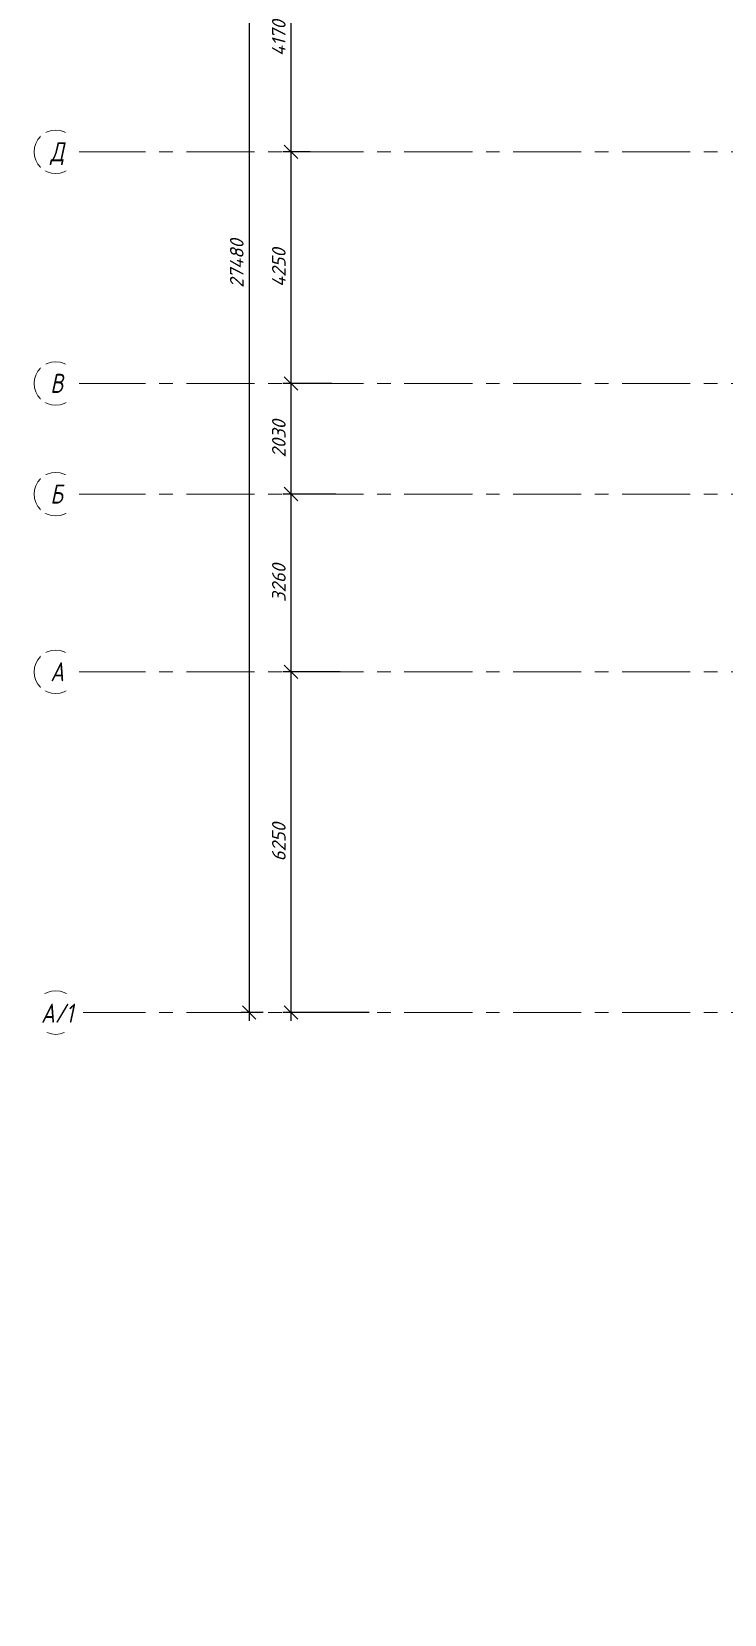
# Model space of a CAD drawing. Header units: millimetres. Extents: x -9096648 to 8741128, y -70248 to 735163.
# Drawn here: x -225211 to -212491, y 284165 to 313201 of the extents above; entities that cross this region are included whole.
import ezdxf
from ezdxf import colors
from ezdxf.entities.mleader import LeaderData, LeaderLine
from ezdxf.math import Vec2, Vec3

# ---------------------------------------------------------------- set-up
doc = ezdxf.new("R2010")
doc.units = ezdxf.units.MM
doc.linetypes.add('CENTER', pattern=[2, 1.25, -0.25, 0.25, -0.25])
doc.layers.get('Defpoints').update_dxf_attribs({"color": 6})
for name, color, linetype, lineweight in [('АР_Оси', 193, 'Continuous', 9), ('АР_Оси размеры', 164, 'Continuous', 9), ('АР_Отметки', 250, 'Continuous', 15)]:
    doc.layers.add(name, color=color, linetype=linetype, lineweight=lineweight)
doc.styles.add('ISOCPEUR', font='isocpeui.ttf', dxfattribs={"height": 250})
doc.styles.add('ГОСТ 2.304', font='isocpeur.ttf', dxfattribs={"width": 0.7})
doc.dimstyles.new('СПДС', dxfattribs={"dimscale": 100, "dimtxt": 2.5, "dimasz": 2.5, "dimexe": 1.5, "dimexo": 0, "dimgap": 1, "dimtad": 1, "dimdec": 0, "dimrnd": 1, "dimtxsty": 'ГОСТ 2.304', "dimblk": 'OBLIQUE', "dimcen": 2.5, "dimdle": 1.5, "dimadec": 0, "dimazin": 2, "dimtfac": 0.75, "dimtdec": 0, "dimtmove": 1, "dimatfit": 3, "dimfxl": 1, "dimtolj": 1, "dimarcsym": 1})

# ---------------------------------------------------------------- blocks, each defined once
blk = doc.blocks.new('_Oblique')
at = {"color": 8, "linetype": 'ByBlock', "lineweight": -2}
blk.add_line((-0.5, -0.5), (0.5, 0.5), dxfattribs=at)
blk = doc.blocks.new('*D2650')
at = {"layer": 'Defpoints', "color": 0, "ltscale": 100, "transparency": 16777216}
for p in [(-220447, 301456), (-219548, 301456), (-219013, 295206)]:
    blk.add_point(p, dxfattribs=at)
at = {"layer": 'АР_Оси размеры', "color": 8, "lineweight": -2, "ltscale": 100, "transparency": 16777216}
for p, q in [((-219548, 301456), (-220597, 301456)), ((-220447, 295056), (-220447, 301606)), ((-219013, 295206), (-220597, 295206))]:
    blk.add_line(p, q, dxfattribs=at)
at = {"layer": 'АР_Оси размеры', "color": 8, "lineweight": -2, "ltscale": 100, "transparency": 16777216, "xscale": 250, "yscale": 250, "zscale": 250}
for p, rotation in [((-220447, 301456), 90), ((-220447, 295206), 270)]:
    blk.add_blockref('_Oblique', p, dxfattribs=dict(at, rotation=rotation))
at = {"layer": 'АР_Оси размеры', "color": 8, "ltscale": 100, "transparency": 16777216, "insert": (-220672, 298331), "char_height": 250, "attachment_point": 5, "rotation": 90, "style": 'ISOCPEUR'}
blk.add_mtext('\\A1;6250', dxfattribs=at)
blk = doc.blocks.new('*D2651')
at = {"layer": 'Defpoints', "color": 0, "ltscale": 100, "transparency": 16777216}
for p in [(-220447, 304716), (-219625, 304716), (-219548, 301456)]:
    blk.add_point(p, dxfattribs=at)
at = {"layer": 'АР_Оси размеры', "color": 8, "lineweight": -2, "ltscale": 100, "transparency": 16777216}
for p, q in [((-219625, 304716), (-220597, 304716)), ((-220447, 301306), (-220447, 304866)), ((-219548, 301456), (-220597, 301456))]:
    blk.add_line(p, q, dxfattribs=at)
at = {"layer": 'АР_Оси размеры', "color": 8, "lineweight": -2, "ltscale": 100, "transparency": 16777216, "xscale": 250, "yscale": 250, "zscale": 250}
for p, rotation in [((-220447, 304716), 90), ((-220447, 301456), 270)]:
    blk.add_blockref('_Oblique', p, dxfattribs=dict(at, rotation=rotation))
at = {"layer": 'АР_Оси размеры', "color": 8, "ltscale": 100, "transparency": 16777216, "insert": (-220672, 303086), "char_height": 250, "attachment_point": 5, "rotation": 90, "style": 'ISOCPEUR'}
blk.add_mtext('\\A1;3260', dxfattribs=at)
blk = doc.blocks.new('*D2654')
at = {"layer": 'Defpoints', "color": 0, "ltscale": 100, "transparency": 16777216}
for p in [(-220447, 306746), (-219699, 306746), (-219625, 304716)]:
    blk.add_point(p, dxfattribs=at)
at = {"layer": 'АР_Оси размеры', "color": 8, "lineweight": -2, "ltscale": 100, "transparency": 16777216}
for p, q in [((-219699, 306746), (-220597, 306746)), ((-220447, 304566), (-220447, 306896)), ((-219625, 304716), (-220597, 304716))]:
    blk.add_line(p, q, dxfattribs=at)
at = {"layer": 'АР_Оси размеры', "color": 8, "lineweight": -2, "ltscale": 100, "transparency": 16777216, "xscale": 250, "yscale": 250, "zscale": 250}
for p, rotation in [((-220447, 306746), 90), ((-220447, 304716), 270)]:
    blk.add_blockref('_Oblique', p, dxfattribs=dict(at, rotation=rotation))
at = {"layer": 'АР_Оси размеры', "color": 8, "ltscale": 100, "transparency": 16777216, "insert": (-220672, 305731), "char_height": 250, "attachment_point": 5, "rotation": 90, "style": 'ISOCPEUR'}
blk.add_mtext('\\A1;2030', dxfattribs=at)
blk = doc.blocks.new('*D2655')
at = {"layer": 'Defpoints', "color": 0, "ltscale": 100, "transparency": 16777216}
for p in [(-220447, 310996), (-220097, 310996), (-219699, 306746)]:
    blk.add_point(p, dxfattribs=at)
at = {"layer": 'АР_Оси размеры', "color": 8, "lineweight": -2, "ltscale": 100, "transparency": 16777216}
for p, q in [((-220097, 310996), (-220597, 310996)), ((-220447, 306596), (-220447, 311146)), ((-219699, 306746), (-220597, 306746))]:
    blk.add_line(p, q, dxfattribs=at)
at = {"layer": 'АР_Оси размеры', "color": 8, "lineweight": -2, "ltscale": 100, "transparency": 16777216, "xscale": 250, "yscale": 250, "zscale": 250}
for p, rotation in [((-220447, 310996), 90), ((-220447, 306746), 270)]:
    blk.add_blockref('_Oblique', p, dxfattribs=dict(at, rotation=rotation))
at = {"layer": 'АР_Оси размеры', "color": 8, "ltscale": 100, "transparency": 16777216, "insert": (-220672, 308871), "char_height": 250, "attachment_point": 5, "rotation": 90, "style": 'ISOCPEUR'}
blk.add_mtext('\\A1;4250', dxfattribs=at)
blk = doc.blocks.new('*D2656')
at = {"layer": 'Defpoints', "color": 0, "ltscale": 100, "transparency": 16777216}
for p in [(-220447, 315166), (-219629, 315166), (-220097, 310996)]:
    blk.add_point(p, dxfattribs=at)
at = {"layer": 'АР_Оси размеры', "color": 8, "lineweight": -2, "ltscale": 100, "transparency": 16777216}
for p, q in [((-219629, 315166), (-220597, 315166)), ((-220447, 310846), (-220447, 315316)), ((-220097, 310996), (-220597, 310996))]:
    blk.add_line(p, q, dxfattribs=at)
at = {"layer": 'АР_Оси размеры', "color": 8, "lineweight": -2, "ltscale": 100, "transparency": 16777216, "xscale": 250, "yscale": 250, "zscale": 250}
for p, rotation in [((-220447, 315166), 90), ((-220447, 310996), 270)]:
    blk.add_blockref('_Oblique', p, dxfattribs=dict(at, rotation=rotation))
at = {"layer": 'АР_Оси размеры', "color": 8, "ltscale": 100, "transparency": 16777216, "insert": (-220673, 313081), "char_height": 250, "attachment_point": 5, "rotation": 90, "style": 'ISOCPEUR'}
blk.add_mtext('\\A1;4170', dxfattribs=at)
blk = doc.blocks.new('*D2970')
at = {"layer": 'Defpoints', "color": 0, "ltscale": 100, "transparency": 16777216}
for p in [(-220597, 322686), (-221217, 295206), (-220959, 295206)]:
    blk.add_point(p, dxfattribs=at)
at = {"layer": 'АР_Оси размеры', "color": 8, "lineweight": -2, "ltscale": 100, "transparency": 16777216}
for p, q in [((-220597, 322686), (-221367, 322686)), ((-221217, 322836), (-221217, 295056)), ((-220959, 295206), (-221367, 295206))]:
    blk.add_line(p, q, dxfattribs=at)
at = {"layer": 'АР_Оси размеры', "color": 8, "lineweight": -2, "ltscale": 100, "transparency": 16777216, "xscale": 250, "yscale": 250, "zscale": 250}
for p, rotation in [((-221217, 322686), 90), ((-221217, 295206), 270)]:
    blk.add_blockref('_Oblique', p, dxfattribs=dict(at, rotation=rotation))
at = {"layer": 'АР_Оси размеры', "color": 8, "ltscale": 100, "transparency": 16777216, "insert": (-221444, 308946), "char_height": 250, "attachment_point": 5, "rotation": 90, "style": 'ISOCPEUR'}
blk.add_mtext('\\A1;27480', dxfattribs=at)
blk = doc.blocks.new('_DotSmall')
at = {"color": 8, "linetype": 'ByBlock', "const_width": 0.5}
blk.add_lwpolyline([(-0.0625, 0, 1), (0.0625, 0, 1)], format="xyb", close=True, dxfattribs=at)

msp = doc.modelspace()

# ---------------------------------------------------------------- linework, layer by layer
at = {"layer": 'АР_Оси', "color": 8, "linetype": 'CENTER', "ltscale": 1000}
for p, q in [((-224367.61, 310995.68), (-140770.44, 310995.68)), ((-224367.61, 306745.68), (-140770.44, 306745.68)), ((-224367.61, 304715.68), (-140770.44, 304715.68)), ((-224367.61, 301455.68), (-140770.44, 301455.68)), ((-224367.61, 295205.68), (-140770.44, 295205.68))]:
    msp.add_line(p, q, dxfattribs=at)
at = {"layer": 'АР_Оси', "color": 8, "ltscale": 0.5}
for centre in [(-224767.61, 310995.68), (-224767.61, 306745.68), (-224767.61, 304715.68), (-224767.61, 301455.68), (-224767.61, 295205.68)]:
    msp.add_circle(centre, 400, dxfattribs=at)

# ---------------------------------------------------------------- dimensions: what is measured, and where the dimension line sits
at = {"layer": 'АР_Оси размеры', "color": 8, "ltscale": 100}
for base, p1, p2, picture, middle in [((-221217.16, 295205.68), (-220596.6, 322685.68), (-220958.61, 295205.68), '*D2970', (-221443.77, 308945.68)), ((-220446.6, 315165.68), (-220096.76, 310995.68), (-219628.77, 315165.68), '*D2656', (-220673.21, 313080.68)), ((-220446.6, 310995.68), (-219698.73, 306745.68), (-220096.76, 310995.68), '*D2655', (-220671.6, 308870.68)), ((-220446.6, 306745.68), (-219625.18, 304715.68), (-219698.73, 306745.68), '*D2654', (-220671.6, 305730.68)), ((-220446.6, 304715.68), (-219547.94, 301455.68), (-219625.18, 304715.68), '*D2651', (-220671.6, 303085.68)), ((-220446.6, 301455.68), (-219012.88, 295205.68), (-219547.94, 301455.68), '*D2650', (-220671.6, 298330.68))]:
    dim = msp.add_linear_dim(base=base, p1=p1, p2=p2, angle=90, dimstyle='СПДС', override={"dimtxsty": 'ISOCPEUR', "dimclrd": 8, "dimclre": 8, "dimclrt": 8}, dxfattribs=at)
    dim.commit()
    dim.dimension.update_dxf_attribs({"geometry": picture, "text_midpoint": middle})

# ---------------------------------------------------------------- leaders
at = {"layer": 'АР_Отметки', "color": 8}
ml = msp.add_multileader_mtext('Standard', dxfattribs=at)
ml.set_content('+8,400', color=8, style='ISOCPEUR')
ml.set_leader_properties(color=8, linetype='Continuous', lineweight=-1)
ml.set_arrow_properties(name='DOTSMALL')
ml.build(insert=Vec2(0, 0))
ml.multileader.update_dxf_attribs({"has_text_frame": 1, "text_left_attachment_type": 4, "text_right_attachment_type": 4, "dogleg_length": 100, "arrow_head_size": 180})
ctx = ml.context
ctx.base_point, ctx.char_height, ctx.arrow_head_size, ctx.landing_gap_size, ctx.plane_origin = Vec3(-213964.52, 351820.44), 250, 180, 50, Vec3(-213737.24, 351613.27)
ctx.left_attachment, ctx.right_attachment = 4, 4
notes = []
notes.append((ctx, [(0, (0, 0, 0), (0, 0), (1, 0), 1, [])]))
ctx.mtext.insert, ctx.mtext.width, ctx.mtext.line_spacing_style, ctx.mtext.flow_direction = Vec3(-213914.52, 352153.77), 852.697, 2, 5
for ctx, leaders in notes:
    for number, flags, end, landing, length, lines in leaders:
        leader = LeaderData()
        leader.index, (leader.has_last_leader_line, leader.has_dogleg_vector, leader.attachment_direction) = number, flags
        leader.last_leader_point, leader.dogleg_vector, leader.dogleg_length = Vec3(end), Vec3(landing), length
        for number, points, colour, breaks in lines:
            line = LeaderLine()
            line.index, line.vertices, line.color, line.breaks = number, Vec3.list(points), colors.encode_raw_color(colour), breaks
            leader.lines.append(line)
        ctx.leaders.append(leader)

# ---------------------------------------------------------------- next in the draw order: texts
at = {"layer": 'АР_Оси', "color": 8, "char_height": 350, "attachment_point": 1, "line_spacing_factor": 1.149209, "style": 'ISOCPEUR', "bg_fill": 2}
for s, insert in [('{\\W0.8;Д}', (-224867.43, 311173.46)), ('{\\W0.8;В}', (-224867.43, 306923.46)), ('{\\W0.8;Б}', (-224867.43, 304893.46)), ('{\\W0.8;А}', (-224867.43, 301633.46))]:
    msp.add_mtext(s, dxfattribs=dict(at, insert=insert))
at = {"layer": 'АР_Оси', "color": 8, "insert": (-225036.31, 295368.47), "char_height": 350, "width": 1.455191522836685e-11, "attachment_point": 1, "line_spacing_factor": 1.149209, "style": 'ISOCPEUR', "bg_fill": 2}
msp.add_mtext('{\\W0.8;А/1}', dxfattribs=at)

doc.saveas('drawing.dxf')
